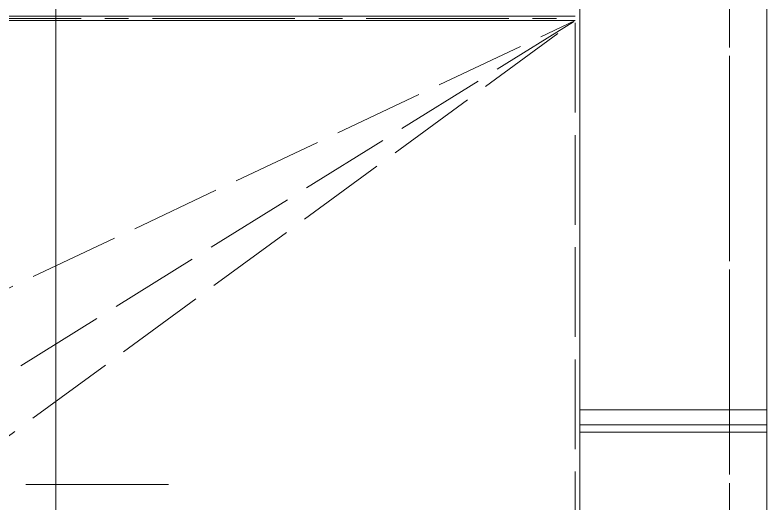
# Model space of a CAD drawing. Header units: millimetres. Extents: x 163705 to 1616509, y 81827 to 302547.
# Drawn here: x 205473 to 206478, y 149035 to 149689 of the extents above; entities that cross this region are included whole.
import ezdxf

# ---------------------------------------------------------------- set-up
doc = ezdxf.new("R2010")
doc.units = ezdxf.units.MM
doc.header["$LTSCALE"] = 10
doc.linetypes.add('ACAD_ISO02W100', pattern=[15, 12, -3])
doc.linetypes.add('CENTER2', pattern=[28.575, 19.05, -3.175, 3.175, -3.175])
for name, color, linetype, lineweight in [('1-中心线', 1, 'CENTER2', 0), ('1-剖面线', 8, 'Continuous', 0), ('1-建筑轮廓', 7, 'Continuous', 20), ('1-护栏', 4, 'Continuous', 18), ('1-虚线', 8, 'ACAD_ISO02W100', 0), ('1-设备轮廓', 2, 'Continuous', 18)]:
    doc.layers.add(name, color=color, linetype=linetype, lineweight=lineweight)

# ---------------------------------------------------------------- blocks, each defined once
blk = doc.blocks.new('G$C5C029050')
blk.add_line((23818.6, 77039.4), (23818.6, 9039.4))
blk = doc.blocks.new('A$Cf51e8010')
at = {"layer": '1-护栏'}
blk.add_line((7053, 8500), (7053, 50), dxfattribs=at)
blk = doc.blocks.new('G$CFDCBCB0A')
for p, q in [((4250, 726.5), (4500, 726.5)), ((4250, 706.5), (4500, 706.5)), ((4250, 696.5), (4500, 696.5))]:
    blk.add_line(p, q)
blk.add_lwpolyline([(250, 0), (250, 5000), (4250, 5000), (4250, 0)], close=True)
blk.add_lwpolyline([(4500, 526.5), (4500, 726.5)])
at = {"layer": '1-中心线'}
for p, q in [((250, 1250), (4250, 1250)), ((3700.3, 626.5), (2796.7, 626.5))]:
    blk.add_line(p, q, dxfattribs=at)
at = {"layer": '1-剖面线'}
for p, q in [((2253, 1253), (4244, 1253)), ((2253, 1247), (4244, 1247))]:
    blk.add_line(p, q, dxfattribs=at)
at = {"layer": '1-虚线'}
for p in [(3248.5, 776.5), (3375.8, 705.8), (3398.5, 626.5)]:
    blk.add_line(p, (4244, 1247), dxfattribs=at)
blk.add_lwpolyline([(256, 6), (256, 4994), (4244, 4994), (4244, 6)], close=True, dxfattribs=at)
blk = doc.blocks.new('A$C5a2f2e4f')
at = {"layer": '1-中心线'}
blk.add_line((7003, 19127.4), (7003, 0), dxfattribs=at)
at = {"layer": '1-护栏'}
blk.add_lwpolyline([(53, 12550.1), (53, 650.1), (7053, 650.1), (7053, 17950.1), (53, 17950.1), (53, 12550.1)], close=True, dxfattribs=at)
at = {"layer": '1-设备轮廓'}
blk.add_blockref('G$CFDCBCB0A', (2553, 7375.1), dxfattribs=at)
blk = doc.blocks.new('A$Caa9cde6e')
at = {"layer": '1-护栏'}
blk.add_lwpolyline([(53, 50), (7053, 50), (7053, 11950), (53, 11950)], close=True, dxfattribs=at)

msp = doc.modelspace()

# ---------------------------------------------------------------- linework, layer by layer
at = {"layer": '1-中心线'}
msp.add_line((206427.833, 161286.876), (206427.833, 140759.499), dxfattribs=at)

# ---------------------------------------------------------------- block references
for name, p in [('A$C5a2f2e4f', (199424.833, 141059.499)), ('A$Cf51e8010', (199424.833, 141759.632)), ('A$Caa9cde6e', (199424.833, 141659.632))]:
    msp.add_blockref(name, p)
at = {"layer": '1-建筑轮廓'}
msp.add_blockref('G$C5C029050', (181709.24, 95820.209), dxfattribs=at)

doc.saveas('drawing.dxf')
